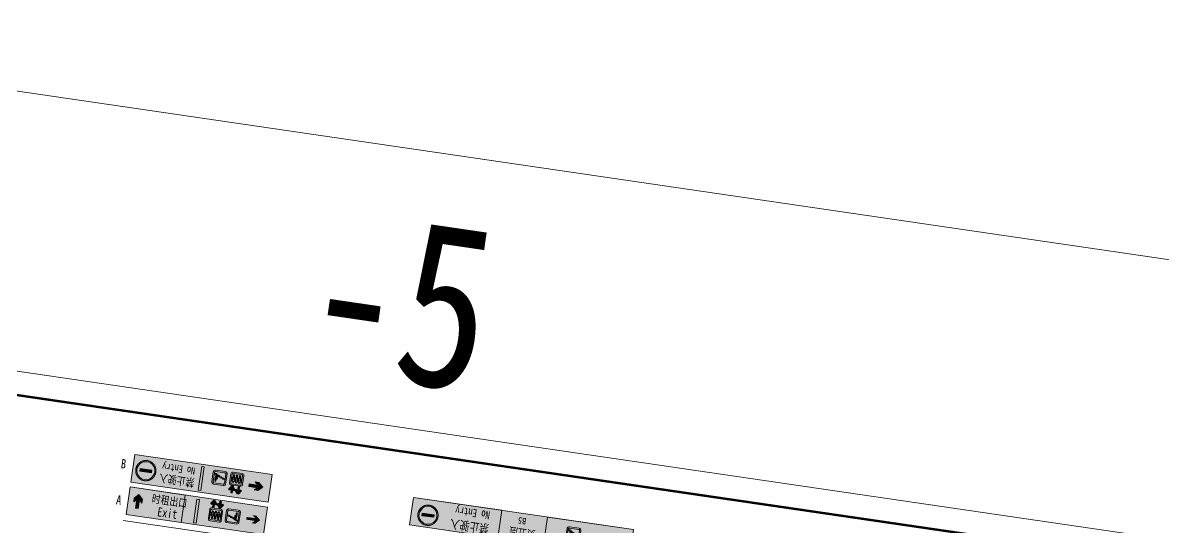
# Model space of a CAD drawing. Header units: inches. Extents: x -414268 to 632271, y -366004 to 318730.
# Drawn here: x -299767 to -154095, y 254343 to 318730 of the extents above; entities that cross this region are included whole.
import ezdxf

# ---------------------------------------------------------------- set-up
doc = ezdxf.new("R2010")
doc.units = ezdxf.units.IN
doc.header["$LTSCALE"] = 1200
doc.header["$MEASUREMENT"] = 0
doc.linetypes.add('DASHED', pattern=[19.05, 12.7, -6.35])
doc.layers.get('0').update_dxf_attribs({"linetype": 'CONTINUOUS', "lineweight": 0})
for name, color, linetype, lineweight in [('0--PAI--', 7, 'CONTINUOUS', 0), ('0--PAI--RED', 1, 'CONTINUOUS', 0), ('0--灯箱字(黄底黑字)', 7, 'CONTINUOUS', 0), ('0--灯箱底色(黑色)', 7, 'CONTINUOUS', 0), ('0-增加车位', 6, 'CONTINUOUS', 0), ('PUB_TEXT', 7, 'CONTINUOUS', 0), ('PUB_TITLE', 7, 'CONTINUOUS', 0)]:
    doc.layers.add(name, color=color, linetype=linetype, lineweight=lineweight)
doc.layers.add('0--灯箱--字', color=7, linetype='CONTINUOUS', lineweight=0, true_color=0xf7f7f7)
doc.layers.add('0-栋牌字体', color=7, linetype='CONTINUOUS', lineweight=0, true_color=0xf7f7f7)
doc.styles.add('-宋体', font='', dxfattribs={"width": 0.8})
doc.styles.add('-黑体', font='simhei.ttf', dxfattribs={"width": 0.8})
doc.styles.get('-宋体').set_extended_font_data('SimSun')

# ---------------------------------------------------------------- blocks, each defined once
blk = doc.blocks.new('A$C27BC456A')
blk.add_hatch(color=250).paths.add_polyline_path([(14885, 112856), (14885, 114956), (8330, 114956), (8330, 112856)])
at = {"color": 250}
blk.add_lwpolyline([(8330, 114956), (14885, 114956), (14885, 112856), (8330, 112856), (8330, 114956)], dxfattribs=at)
blk = doc.blocks.new('A$C36DA1677')
at = {"layer": '0--PAI--RED'}
h = blk.add_hatch(color=256, dxfattribs=at)
edge = h.paths.add_edge_path()
edge.add_arc((120, 120), 120, 0, 360)
h.paths.add_polyline_path([(200, 103), (200, 137), (40, 137), (40, 103)], flags=16)
at = {"layer": '0--PAI--'}
blk.add_lwpolyline([(200, 103), (200, 137), (40, 137), (40, 103)], close=True, dxfattribs=at)
blk.add_circle((120, 120), 120, dxfattribs=at)
blk = doc.blocks.new('A$C443C2777')
at = {"layer": '0--PAI--', "xscale": 9, "yscale": 9, "zscale": 9}
blk.add_blockref('A$C36DA1677', (0, 0), dxfattribs=at)
blk = doc.blocks.new('A$C01A83D55')
at = {"linetype": 'DASHED', "lineweight": 15, "ltscale": 20, "true_color": 0xeff0f0}
h = blk.add_hatch(color=7, dxfattribs=at)
h.paths.add_polyline_path([(0, 1675, 1), (3350, 1675, 1)])
h.paths.add_polyline_path([(3168, 1685, -1), (182, 1685, -1)], flags=16)
h.paths.add_polyline_path([(2671, 1896), (2671, 1473), (680, 1473), (680, 1896)], flags=0)
at = {"true_color": 0xeff0f0}
blk.add_hatch(color=7, dxfattribs=at).paths.add_polyline_path([(2671, 1473), (2671, 1896), (680, 1896), (680, 1473)])
at = {"linetype": 'DASHED', "lineweight": 15, "ltscale": 20}
blk.add_circle((1675, 1675), 1675, dxfattribs=at)
at = {"xscale": 1.382400000002235, "yscale": 1.382400000002235, "zscale": 1.382400000002235}
blk.add_blockref('A$C443C2777', (182, 192), dxfattribs=at)
blk = doc.blocks.new('A$C66A46151')
at = {"true_color": 0xf7f7f7}
blk.add_hatch(color=7, dxfattribs=at).paths.add_polyline_path([(-3035, 63710), (-3035, 65529), (-3235, 65529), (-3235, 63710)])
at = {"color": 7, "true_color": 0xf7f7f7}
blk.add_lwpolyline([(-3235, 65529), (-3035, 65529), (-3035, 63710), (-3235, 63710)], close=True, dxfattribs=at)
blk = doc.blocks.new('A$C744A17C1')
at = {"true_color": 0xf7f7f7}
h = blk.add_hatch(color=7, dxfattribs=at)
edge = h.paths.add_edge_path()
edge.add_line((-3036, 95701), (-4283, 95701))
edge.add_arc((-4283, 95427), 273, 90, 180)
edge.add_line((-4556, 95427), (-4556, 94185))
edge.add_arc((-4283, 94185), 273, 180, 270)
edge.add_line((-4283, 93912), (-3036, 93912))
edge.add_arc((-3036, 94185), 273, 270, 360)
edge.add_line((-2763, 94185), (-2763, 95427))
edge.add_arc((-3036, 95427), 273, 0, 90)
edge = h.paths.add_edge_path(flags=16)
edge.add_line((-3061, 95535), (-4258, 95535))
edge.add_arc((-4258, 95403), 132, 90, 180)
edge.add_line((-4390, 95403), (-4390, 94210))
edge.add_arc((-4258, 94210), 132, 180, 270)
edge.add_line((-4258, 94078), (-3061, 94078))
edge.add_arc((-3061, 94210), 132, 270, 360)
edge.add_line((-2928, 94210), (-2928, 95403))
edge.add_arc((-3061, 95403), 132, 0, 90)
blk.add_hatch(color=7, dxfattribs=at).paths.add_polyline_path([(-2973, 94899), (-3229, 94898), (-3229, 94814), (-3456, 94813), (-3456, 94729), (-3683, 94728), (-3683, 94643), (-3849, 94643), (-3848, 94559), (-4016, 94558), (-4016, 94474), (-4177, 94473), (-4177, 94389), (-4338, 94388), (-4337, 94303), (-4113, 94304), (-4113, 94389), (-3952, 94389), (-3952, 94474), (-3789, 94474), (-3789, 94559), (-3621, 94559), (-3621, 94636), (-3621, 94644), (-3394, 94644), (-3395, 94729), (-3167, 94729), (-3168, 94814), (-2973, 94814)])
for points in [[(-4150, 94529), (-4150, 94521), (-4147, 94514), (-4143, 94507), (-4138, 94502), (-4126, 94495), (-4111, 94492), (-4097, 94495), (-4091, 94497), (-4085, 94502), (-4080, 94507), (-4076, 94514), (-4074, 94521), (-4073, 94530), (-4073, 94786), (-3976, 94739), (-3975, 94643), (-3974, 94633), (-3972, 94625), (-3968, 94617), (-3963, 94612), (-3957, 94607), (-3951, 94604), (-3936, 94601), (-3922, 94603), (-3916, 94606), (-3910, 94611), (-3905, 94616), (-3901, 94623), (-3898, 94631), (-3898, 94641), (-3898, 94756), (-3900, 94770), (-3905, 94780), (-3913, 94789), (-3922, 94795), (-3922, 94795), (-4039, 94850), (-4039, 94962), (-3945, 94916), (-3932, 94912), (-3920, 94914), (-3911, 94919), (-3905, 94927), (-3902, 94936), (-3904, 94946), (-3910, 94955), (-3915, 94960), (-3922, 94963), (-4039, 95021), (-4039, 95091), (-4041, 95107), (-4046, 95120), (-4053, 95132), (-4063, 95141), (-4074, 95148), (-4086, 95154), (-4100, 95156), (-4114, 95158), (-4128, 95157), (-4142, 95154), (-4155, 95148), (-4166, 95141), (-4175, 95132), (-4183, 95121), (-4188, 95108), (-4190, 95093), (-4190, 94884), (-4189, 94874), (-4186, 94864), (-4177, 94847), (-4164, 94833), (-4150, 94822), (-4150, 94794)], [(-4106, 95186), (-4093, 95189), (-4081, 95195), (-4071, 95203), (-4063, 95213), (-4056, 95224), (-4052, 95236), (-4051, 95250), (-4052, 95263), (-4056, 95275), (-4063, 95286), (-4071, 95296), (-4081, 95304), (-4093, 95310), (-4106, 95314), (-4119, 95315), (-4134, 95314), (-4146, 95310), (-4158, 95304), (-4168, 95296), (-4176, 95286), (-4182, 95275), (-4187, 95263), (-4188, 95250), (-4187, 95236), (-4182, 95224), (-4176, 95213), (-4168, 95203), (-4158, 95195), (-4146, 95189), (-4133, 95186), (-4119, 95184)]]:
    blk.add_hatch(color=256).paths.add_polyline_path(points)
at = {"color": 7, "lineweight": 0, "ltscale": 5, "true_color": 0xf7f7f7}
for points in [[(-3036, 95701), (-4283, 95701, 0.4142136), (-4556, 95427), (-4556, 94185, 0.4142136), (-4283, 93912), (-3036, 93912, 0.4142136), (-2763, 94185), (-2763, 95427, 0.4142136)], [(-3061, 95535), (-4258, 95535, 0.4142136), (-4390, 95403), (-4390, 94210, 0.4142136), (-4258, 94078), (-3061, 94078, 0.4142136), (-2928, 94210), (-2928, 95403, 0.4142136)]]:
    blk.add_lwpolyline(points, format="xyb", close=True, dxfattribs=at)
at = {"color": 7, "true_color": 0xf7f7f7}
blk.add_lwpolyline([(-2972, 94814), (-2973, 94899), (-3229, 94898), (-3229, 94814), (-3456, 94813), (-3456, 94729), (-3683, 94728), (-3683, 94643), (-3849, 94643), (-3848, 94559), (-4016, 94558), (-4016, 94474), (-4177, 94473), (-4177, 94389), (-4338, 94388), (-4337, 94303), (-4113, 94304), (-4113, 94389), (-3952, 94389), (-3952, 94474), (-3789, 94474), (-3789, 94559), (-3621, 94559), (-3621, 94636), (-3621, 94644), (-3394, 94644), (-3395, 94729), (-3167, 94729), (-3168, 94814), (-2973, 94814), (-2973, 94899)], dxfattribs=at)
at = {"layer": '0-栋牌字体', "linetype": 'ByBlock'}
for points in [[(-4150, 94529), (-4150, 94521), (-4147, 94514), (-4143, 94507), (-4138, 94502), (-4126, 94495), (-4111, 94492), (-4097, 94495), (-4091, 94497), (-4085, 94502), (-4080, 94507), (-4076, 94514), (-4074, 94521), (-4073, 94530), (-4073, 94786), (-3976, 94739), (-3975, 94643), (-3974, 94633), (-3972, 94625), (-3968, 94617), (-3963, 94612), (-3957, 94607), (-3951, 94604), (-3936, 94601), (-3922, 94603), (-3916, 94606), (-3910, 94611), (-3905, 94616), (-3901, 94623), (-3898, 94631), (-3898, 94641), (-3898, 94756), (-3900, 94770), (-3905, 94780), (-3913, 94789), (-3922, 94795), (-3922, 94795), (-4039, 94850), (-4039, 94962), (-3945, 94916), (-3932, 94912), (-3920, 94914), (-3911, 94919), (-3905, 94927), (-3902, 94936), (-3904, 94946), (-3910, 94955), (-3915, 94960), (-3922, 94963), (-4039, 95021), (-4039, 95091), (-4041, 95107), (-4046, 95120), (-4053, 95132), (-4063, 95141), (-4074, 95148), (-4086, 95154), (-4100, 95156), (-4114, 95158), (-4128, 95157), (-4142, 95154), (-4155, 95148), (-4166, 95141), (-4175, 95132), (-4183, 95121), (-4188, 95108), (-4190, 95093), (-4190, 94884), (-4189, 94874), (-4186, 94864), (-4177, 94847), (-4164, 94833), (-4150, 94822), (-4150, 94794)], [(-4106, 95186), (-4093, 95189), (-4081, 95195), (-4071, 95203), (-4063, 95213), (-4056, 95224), (-4052, 95236), (-4051, 95250), (-4052, 95263), (-4056, 95275), (-4063, 95286), (-4071, 95296), (-4081, 95304), (-4093, 95310), (-4106, 95314), (-4119, 95315), (-4134, 95314), (-4146, 95310), (-4158, 95304), (-4168, 95296), (-4176, 95286), (-4182, 95275), (-4187, 95263), (-4188, 95250), (-4187, 95236), (-4182, 95224), (-4176, 95213), (-4168, 95203), (-4158, 95195), (-4146, 95189), (-4133, 95186), (-4119, 95184)]]:
    blk.add_lwpolyline(points, close=True, dxfattribs=at)
blk = doc.blocks.new('A$C53BB72EC')
at = {"layer": '0--灯箱--字', "true_color": 0xf7f7f7}
blk.add_hatch(color=7, dxfattribs=at).paths.add_polyline_path([(6264, -28315), (5705, -27793), (5226, -27793), (5600, -28143), (4493, -28143), (4493, -28486), (5600, -28486), (5226, -28836), (5705, -28836)])
at = {"layer": '0--灯箱--字', "color": 7, "true_color": 0xf7f7f7}
blk.add_lwpolyline([(6264, -28315), (5705, -27793), (5226, -27793), (5600, -28143), (4493, -28143), (4493, -28486), (5600, -28486), (5226, -28836), (5705, -28836)], close=True, dxfattribs=at)

msp = doc.modelspace()

# ---------------------------------------------------------------- hatches: boundary and pattern name
for points in [[(-285453.9, 263615.7), (-285967.5, 260104.1), (-268409.2, 257536.2), (-267895.7, 261047.8)], [(-238578.2, 256495.9), (-249857.1, 258145.5), (-250370.7, 254633.9), (-239091.8, 252984.3)]]:
    msp.add_hatch(color=250).paths.add_polyline_path(points)
at = {"lineweight": 0, "ltscale": 5, "true_color": 0xf7f7f7}
h = msp.add_hatch(color=7, dxfattribs=at)
edge = h.paths.add_edge_path(flags=0)
edge.add_arc((-272887.1, 260118.5), 71.2, -188.3206, 171.6794)
edge = h.paths.add_edge_path(flags=0)
edge.add_arc((-272510.5, 260063.5), 71.2, -188.3206, 171.6794)
edge = h.paths.add_edge_path(flags=0)
edge.add_arc((-272130.2, 260007.8), 71.2, -188.3206, 171.6794)
edge = h.paths.add_edge_path()
edge.add_line((-271996.1, 259561.4), (-273141.3, 259728.9))
edge.add_arc((-273104.6, 259980), 253.8, -188.3206, -98.3206, ccw=False)
edge.add_line((-273355.7, 260016.7), (-273188.8, 261158.1))
edge.add_arc((-272937.7, 261121.4), 253.8, -278.3206, -188.3206, ccw=False)
edge.add_line((-272900.9, 261372.4), (-271755.7, 261204.9))
edge.add_arc((-271792.4, 260953.9), 253.8, -8.3206, 81.6794, ccw=False)
edge.add_line((-271541.3, 260917.1), (-271708.3, 259775.8))
edge.add_arc((-271959.3, 259812.5), 253.8, -98.3206, -8.3206, ccw=False)
edge = h.paths.add_edge_path(flags=16)
edge.add_line((-271996.6, 259716.9), (-273096.2, 259877.8))
edge.add_arc((-273078.4, 259999.5), 123, -188.3206, -98.3206, ccw=False)
edge.add_line((-273200.2, 260017.3), (-273039.9, 261113))
edge.add_arc((-272918.2, 261095.2), 123, -278.3206, -188.3206, ccw=False)
edge.add_line((-272900.4, 261216.9), (-271800.8, 261056.1))
edge.add_arc((-271818.6, 260934.4), 123, -8.3206, 81.6794, ccw=False)
edge.add_line((-271696.8, 260916.6), (-271857.1, 259820.9))
edge.add_arc((-271978.8, 259838.7), 123, -98.3206, -8.3206, ccw=False)
edge = h.paths.add_edge_path(flags=0)
edge.add_line((-272936.7, 260362.5), (-272954, 260365))
edge.add_line((-272954, 260365), (-272909.3, 260671.1))
edge.add_arc((-272916.9, 260672.2), 7.69, -8.3206, 81.6794)
edge.add_line((-272915.8, 260679.8), (-272931.8, 260682.2))
edge.add_arc((-272932.9, 260674.6), 7.69, 81.6794, 123.599388)
edge.add_line((-272937.1, 260681), (-272947.5, 260674.1))
edge.add_line((-272947.5, 260674.1), (-272981.3, 260651.6))
edge.add_arc((-272977, 260645.2), 7.69, 123.599389, 171.6794)
edge.add_line((-272984.7, 260646.3), (-273036.3, 260292.9))
edge.add_arc((-272975.5, 260284), 61.5, -188.3206, -98.3206)
edge.add_line((-272984.4, 260223.1), (-272758.1, 260190))
edge.add_arc((-272749.2, 260250.9), 61.5, -98.3206, -8.3206)
edge.add_line((-272688.3, 260242), (-272638.7, 260581.2))
edge.add_line((-272638.7, 260581.2), (-272671.2, 260640.9))
edge.add_arc((-272677.9, 260637.2), 7.69, 28.499705, 81.6794)
edge.add_line((-272676.8, 260644.8), (-272702.7, 260648.6))
edge.add_arc((-272703.9, 260641), 7.69, 81.6794, 171.6794)
edge.add_line((-272711.5, 260642.1), (-272756.3, 260335.7))
edge.add_line((-272756.3, 260335.7), (-272774.7, 260338.4))
edge.add_line((-272774.7, 260338.4), (-272675.9, 261014.1))
edge.add_line((-272675.9, 261014.1), (-272749.8, 261024.9))
edge.add_line((-272749.8, 261024.9), (-272803.1, 260661.1))
edge.add_line((-272803.1, 260661.1), (-272817, 260663.1))
edge.add_line((-272817, 260663.1), (-272763.8, 261027))
edge.add_line((-272763.8, 261027), (-272837.9, 261037.8))
edge.add_line((-272837.9, 261037.8), (-272936.7, 260362.5))
edge = h.paths.add_edge_path(flags=0)
edge.add_line((-272560.1, 260307.4), (-272577.5, 260309.9))
edge.add_line((-272577.5, 260309.9), (-272532.7, 260616))
edge.add_arc((-272540.3, 260617.1), 7.69, -8.3206, 81.6794)
edge.add_line((-272539.2, 260624.8), (-272555.2, 260627.1))
edge.add_arc((-272556.3, 260619.5), 7.69, 81.6794, 123.599388)
edge.add_line((-272560.6, 260625.9), (-272571, 260619))
edge.add_line((-272571, 260619), (-272604.8, 260596.5))
edge.add_arc((-272600.5, 260590.1), 7.69, 123.599389, 171.6794)
edge.add_line((-272608.1, 260591.3), (-272659.8, 260237.8))
edge.add_arc((-272598.9, 260228.9), 61.5, -188.3206, -98.3206)
edge.add_line((-272607.8, 260168.1), (-272381.6, 260135))
edge.add_arc((-272372.7, 260195.8), 61.5, -98.3206, -8.3206)
edge.add_line((-272311.8, 260186.9), (-272262.2, 260526.1))
edge.add_line((-272262.2, 260526.1), (-272294.6, 260585.8))
edge.add_arc((-272301.4, 260582.1), 7.69, 28.499705, 81.6794)
edge.add_line((-272300.2, 260589.7), (-272326.2, 260593.5))
edge.add_arc((-272327.3, 260585.9), 7.69, 81.6794, 171.6794)
edge.add_line((-272334.9, 260587), (-272379.7, 260280.6))
edge.add_line((-272379.7, 260280.6), (-272398.2, 260283.3))
edge.add_line((-272398.2, 260283.3), (-272299.4, 260959.1))
edge.add_line((-272299.4, 260959.1), (-272373.3, 260969.9))
edge.add_line((-272373.3, 260969.9), (-272426.5, 260606))
edge.add_line((-272426.5, 260606), (-272440.5, 260608.1))
edge.add_line((-272440.5, 260608.1), (-272387.3, 260971.9))
edge.add_line((-272387.3, 260971.9), (-272461.4, 260982.7))
edge.add_line((-272461.4, 260982.7), (-272560.1, 260307.4))
edge = h.paths.add_edge_path(flags=0)
edge.add_line((-272180.2, 260251.8), (-272197.5, 260254.3))
edge.add_line((-272197.5, 260254.3), (-272152.7, 260560.5))
edge.add_arc((-272160.3, 260561.6), 7.69, -8.3206, 81.6794)
edge.add_line((-272159.2, 260569.2), (-272175.2, 260571.5))
edge.add_arc((-272176.3, 260563.9), 7.69, 81.6794, 123.599388)
edge.add_line((-272180.6, 260570.3), (-272191, 260563.4))
edge.add_line((-272191, 260563.4), (-272224.8, 260541))
edge.add_arc((-272220.5, 260534.6), 7.69, 123.599389, 171.6794)
edge.add_line((-272228.1, 260535.7), (-272279.8, 260182.3))
edge.add_arc((-272219, 260173.4), 61.5, -188.3206, -98.3206)
edge.add_line((-272227.9, 260112.5), (-272001.6, 260079.4))
edge.add_arc((-271992.7, 260140.3), 61.5, -98.3206, -8.3206)
edge.add_line((-271931.8, 260131.4), (-271882.2, 260470.5))
edge.add_line((-271882.2, 260470.5), (-271914.6, 260530.2))
edge.add_arc((-271921.4, 260526.6), 7.69, 28.499705, 81.6794)
edge.add_line((-271920.3, 260534.2), (-271946.2, 260538))
edge.add_arc((-271947.3, 260530.3), 7.69, 81.6794, 171.6794)
edge.add_line((-271954.9, 260531.5), (-271999.8, 260225))
edge.add_line((-271999.8, 260225), (-272018.2, 260227.7))
edge.add_line((-272018.2, 260227.7), (-271919.4, 260903.5))
edge.add_line((-271919.4, 260903.5), (-271993.3, 260914.3))
edge.add_line((-271993.3, 260914.3), (-272046.5, 260550.5))
edge.add_line((-272046.5, 260550.5), (-272060.5, 260552.5))
edge.add_line((-272060.5, 260552.5), (-272007.3, 260916.3))
edge.add_line((-272007.3, 260916.3), (-272081.4, 260927.2))
edge.add_line((-272081.4, 260927.2), (-272180.2, 260251.8))
for points in [[(-273432.9, 259255.8, 0.90428479), (-273299.5, 259117.1), (-273121.8, 259308.4), (-273207.4, 258723.5, 0.71041572), (-273019, 258696), (-272937, 259256.7), (-272824.5, 259043.4, 0.87691345), (-272673.3, 259125.9), (-272904.2, 259579.9, 0.66247511), (-273070.9, 259604.3)], [(-272392.3, 258592.8, 0.66247511), (-272225.7, 258568.4), (-271874.5, 258937.3, 0.87691345), (-271995.7, 259059.6), (-272164.5, 258887.5), (-272082.5, 259448.2, 0.71041572), (-272270.9, 259475.7), (-272356.4, 258890.9), (-272471.9, 259125, 0.90428479), (-272639.5, 259030.3)], [(-275210.8, 257767.2, 0.66247511), (-275377.4, 257791.6), (-275728.7, 257422.7, 0.87691345), (-275607.4, 257300.4), (-275438.6, 257472.6), (-275520.6, 256911.8, 0.71041572), (-275332.2, 256884.3), (-275246.7, 257469.1), (-275131.3, 257235, 0.90428479), (-274963.7, 257329.7)], [(-274170.2, 257104.2, 0.90428479), (-274303.7, 257242.9), (-274481.3, 257051.6), (-274395.8, 257636.5, 0.71041572), (-274584.1, 257664), (-274666.1, 257103.3), (-274778.6, 257316.6, 0.87691345), (-274929.8, 257234.1), (-274698.9, 256780.1, 0.66247511), (-274532.3, 256755.8)]]:
    msp.add_hatch(color=7, dxfattribs=at).paths.add_polyline_path(points)
h = msp.add_hatch(color=7, dxfattribs=at)
edge = h.paths.add_edge_path(flags=0)
edge.add_arc((-274716.1, 256241.5), 71.2, -8.3206, 351.6794)
edge = h.paths.add_edge_path(flags=0)
edge.add_arc((-275092.6, 256296.6), 71.2, -8.3206, 351.6794)
edge = h.paths.add_edge_path(flags=0)
edge.add_arc((-275473, 256352.2), 71.2, -8.3206, 351.6794)
edge = h.paths.add_edge_path()
edge.add_line((-275607.1, 256798.6), (-274461.8, 256631.1))
edge.add_arc((-274498.5, 256380), 253.8, -8.3206, 81.6794, ccw=False)
edge.add_line((-274247.5, 256343.3), (-274414.4, 255202))
edge.add_arc((-274665.5, 255238.7), 253.8, -98.3206, -8.3206, ccw=False)
edge.add_line((-274702.2, 254987.6), (-275847.4, 255155.1))
edge.add_arc((-275810.7, 255406.2), 253.8, 171.6794, 261.6794, ccw=False)
edge.add_line((-276061.8, 255442.9), (-275894.9, 256584.2))
edge.add_arc((-275643.8, 256547.5), 253.8, 81.6794, 171.6794, ccw=False)
edge = h.paths.add_edge_path(flags=16)
edge.add_line((-275606.5, 256643.1), (-274506.9, 256482.3))
edge.add_arc((-274524.7, 256360.5), 123, -8.3206, 81.6794, ccw=False)
edge.add_line((-274403, 256342.7), (-274563.2, 255247))
edge.add_arc((-274685, 255264.8), 123, -98.3206, -8.3206, ccw=False)
edge.add_line((-274702.8, 255143.1), (-275802.4, 255303.9))
edge.add_arc((-275784.6, 255425.7), 123, 171.6794, 261.6794, ccw=False)
edge.add_line((-275906.3, 255443.5), (-275746.1, 256539.2))
edge.add_arc((-275624.3, 256521.4), 123, 81.6794, 171.6794, ccw=False)
edge = h.paths.add_edge_path(flags=0)
edge.add_line((-274666.5, 255997.6), (-274649.1, 255995))
edge.add_line((-274649.1, 255995), (-274693.9, 255688.9))
edge.add_arc((-274686.3, 255687.8), 7.69, 171.6794, 261.6794)
edge.add_line((-274687.4, 255680.2), (-274671.4, 255677.9))
edge.add_arc((-274670.3, 255685.5), 7.69, 261.6794, 303.599388)
edge.add_line((-274666, 255679.1), (-274655.6, 255686))
edge.add_line((-274655.6, 255686), (-274621.8, 255708.4))
edge.add_arc((-274626.1, 255714.8), 7.69, 303.599389, 351.6794)
edge.add_line((-274618.5, 255713.7), (-274566.8, 256067.1))
edge.add_arc((-274627.7, 256076), 61.5, -8.3206, 81.6794)
edge.add_line((-274618.8, 256136.9), (-274845, 256170))
edge.add_arc((-274853.9, 256109.1), 61.5, 81.6794, 171.6794)
edge.add_line((-274914.8, 256118), (-274964.4, 255778.9))
edge.add_line((-274964.4, 255778.9), (-274932, 255719.2))
edge.add_arc((-274925.2, 255722.8), 7.69, 208.499705, 261.6794)
edge.add_line((-274926.3, 255715.2), (-274900.4, 255711.4))
edge.add_arc((-274899.3, 255719), 7.69, 261.6794, 351.6794)
edge.add_line((-274891.7, 255717.9), (-274846.9, 256024.3))
edge.add_line((-274846.9, 256024.3), (-274828.4, 256021.6))
edge.add_line((-274828.4, 256021.6), (-274927.2, 255345.9))
edge.add_line((-274927.2, 255345.9), (-274853.3, 255335.1))
edge.add_line((-274853.3, 255335.1), (-274800.1, 255698.9))
edge.add_line((-274800.1, 255698.9), (-274786.1, 255696.9))
edge.add_line((-274786.1, 255696.9), (-274839.3, 255333))
edge.add_line((-274839.3, 255333), (-274765.2, 255322.2))
edge.add_line((-274765.2, 255322.2), (-274666.5, 255997.6))
edge = h.paths.add_edge_path(flags=0)
edge.add_line((-275043, 256052.6), (-275025.7, 256050.1))
edge.add_line((-275025.7, 256050.1), (-275070.4, 255744))
edge.add_arc((-275062.8, 255742.9), 7.69, 171.6794, 261.6794)
edge.add_line((-275063.9, 255735.3), (-275047.9, 255732.9))
edge.add_arc((-275046.8, 255740.5), 7.69, 261.6794, 303.599388)
edge.add_line((-275042.6, 255734.1), (-275032.2, 255741))
edge.add_line((-275032.2, 255741), (-274998.4, 255763.5))
edge.add_arc((-275002.6, 255769.9), 7.69, 303.599389, 351.6794)
edge.add_line((-274995, 255768.8), (-274943.3, 256122.2))
edge.add_arc((-275004.2, 256131.1), 61.5, -8.3206, 81.6794)
edge.add_line((-274995.3, 256192), (-275221.6, 256225.1))
edge.add_arc((-275230.5, 256164.2), 61.5, 81.6794, 171.6794)
edge.add_line((-275291.4, 256173.1), (-275341, 255833.9))
edge.add_line((-275341, 255833.9), (-275308.5, 255774.2))
edge.add_arc((-275301.8, 255777.9), 7.69, 208.499705, 261.6794)
edge.add_line((-275302.9, 255770.3), (-275276.9, 255766.5))
edge.add_arc((-275275.8, 255774.1), 7.69, 261.6794, 351.6794)
edge.add_line((-275268.2, 255773), (-275223.4, 256079.4))
edge.add_line((-275223.4, 256079.4), (-275205, 256076.7))
edge.add_line((-275205, 256076.7), (-275303.8, 255401))
edge.add_line((-275303.8, 255401), (-275229.8, 255390.2))
edge.add_line((-275229.8, 255390.2), (-275176.6, 255754))
edge.add_line((-275176.6, 255754), (-275162.6, 255752))
edge.add_line((-275162.6, 255752), (-275215.9, 255388.1))
edge.add_line((-275215.9, 255388.1), (-275141.8, 255377.3))
edge.add_line((-275141.8, 255377.3), (-275043, 256052.6))
edge = h.paths.add_edge_path(flags=0)
edge.add_line((-275423, 256108.2), (-275405.6, 256105.7))
edge.add_line((-275405.6, 256105.7), (-275450.4, 255799.6))
edge.add_arc((-275442.8, 255798.5), 7.69, 171.6794, 261.6794)
edge.add_line((-275443.9, 255790.8), (-275427.9, 255788.5))
edge.add_arc((-275426.8, 255796.1), 7.69, 261.6794, 303.599388)
edge.add_line((-275422.5, 255789.7), (-275412.2, 255796.6))
edge.add_line((-275412.2, 255796.6), (-275378.4, 255819.1))
edge.add_arc((-275382.6, 255825.5), 7.69, 303.599389, 351.6794)
edge.add_line((-275375, 255824.3), (-275323.3, 256177.8))
edge.add_arc((-275384.2, 256186.7), 61.5, -8.3206, 81.6794)
edge.add_line((-275375.3, 256247.5), (-275601.6, 256280.6))
edge.add_arc((-275610.5, 256219.8), 61.5, 81.6794, 171.6794)
edge.add_line((-275671.3, 256228.7), (-275720.9, 255889.5))
edge.add_line((-275720.9, 255889.5), (-275688.5, 255829.8))
edge.add_arc((-275681.7, 255833.5), 7.69, 208.499705, 261.6794)
edge.add_line((-275682.9, 255825.9), (-275656.9, 255822.1))
edge.add_arc((-275655.8, 255829.7), 7.69, 261.6794, 351.6794)
edge.add_line((-275648.2, 255828.6), (-275603.4, 256135))
edge.add_line((-275603.4, 256135), (-275584.9, 256132.3))
edge.add_line((-275584.9, 256132.3), (-275683.8, 255456.5))
edge.add_line((-275683.8, 255456.5), (-275609.8, 255445.7))
edge.add_line((-275609.8, 255445.7), (-275556.6, 255809.6))
edge.add_line((-275556.6, 255809.6), (-275542.6, 255807.5))
edge.add_line((-275542.6, 255807.5), (-275595.8, 255443.7))
edge.add_line((-275595.8, 255443.7), (-275521.8, 255432.9))
edge.add_line((-275521.8, 255432.9), (-275423, 256108.2))
at = {"lineweight": 0, "ltscale": 5}
msp.add_hatch(color=152, dxfattribs=at).paths.add_polyline_path([(-233239, 252128.3), (-239091.8, 252984.3), (-238578.2, 256495.9), (-232725.5, 255640)])
at = {"layer": '0--灯箱--字'}
for points in [[(-269126.9, 259456.8), (-269604.4, 260053.3), (-270078.8, 260122.7), (-269758.9, 259723.1), (-270854.6, 259883.3), (-270904.3, 259543), (-269808.6, 259382.7), (-270229.6, 259091.5), (-269755.3, 259022.1)], [(-269449.4, 255220), (-269926.9, 255816.5), (-270401.3, 255885.9), (-270081.3, 255486.3), (-271177, 255646.5), (-271226.8, 255306.2), (-270131.1, 255145.9), (-270552.1, 254854.7), (-270077.7, 254785.3)]]:
    msp.add_hatch(color=256, dxfattribs=at).paths.add_polyline_path(points)
at = {"layer": '0--灯箱底色(黑色)'}
for points in [[(-286573.2, 255962.5), (-279549.9, 254935.4), (-279036.3, 258447), (-286059.6, 259474.2)], [(-268501.4, 256906.3), (-279036.3, 258447), (-279549.9, 254935.4), (-269015, 253394.6)]]:
    msp.add_hatch(color=250, dxfattribs=at).paths.add_polyline_path(points)

# ---------------------------------------------------------------- linework, layer by layer
at = {"color": 7, "lineweight": 0, "ltscale": 5, "true_color": 0xf7f7f7}
for p, q in [((-272936.7, 260362.5), (-272837.9, 261037.8)), ((-272837.9, 261037.8), (-272763.8, 261027)), ((-272763.8, 261027), (-272817, 260663.1)), ((-272803.1, 260661.1), (-272749.8, 261024.9)), ((-272675.9, 261014.1), (-272774.7, 260338.4)), ((-272749.8, 261024.9), (-272675.9, 261014.1)), ((-272560.1, 260307.4), (-272461.4, 260982.7)), ((-272461.4, 260982.7), (-272387.3, 260971.9)), ((-272387.3, 260971.9), (-272440.5, 260608.1)), ((-272426.5, 260606), (-272373.3, 260969.9)), ((-272299.4, 260959.1), (-272398.2, 260283.3)), ((-272373.3, 260969.9), (-272299.4, 260959.1)), ((-272180.2, 260251.8), (-272081.4, 260927.2)), ((-272081.4, 260927.2), (-272007.3, 260916.3)), ((-272007.3, 260916.3), (-272060.5, 260552.5)), ((-272046.5, 260550.5), (-271993.3, 260914.3)), ((-271919.4, 260903.5), (-272018.2, 260227.7)), ((-271993.3, 260914.3), (-271919.4, 260903.5)), ((-273036.3, 260292.9), (-272984.7, 260646.3)), ((-272758.1, 260190), (-272984.4, 260223.1)), ((-272981.3, 260651.6), (-272947.5, 260674.1)), ((-272909.3, 260671.1), (-272954, 260365)), ((-272936.7, 260362.5), (-272954, 260365)), ((-272947.5, 260674.1), (-272937.1, 260681)), ((-272931.8, 260682.2), (-272915.8, 260679.8)), ((-272817, 260663.1), (-272803.1, 260661.1)), ((-272756.3, 260335.7), (-272774.7, 260338.4)), ((-272756.3, 260335.7), (-272711.5, 260642.1)), ((-272702.7, 260648.6), (-272676.8, 260644.8)), ((-272638.7, 260581.2), (-272688.3, 260242)), ((-272671.2, 260640.9), (-272638.7, 260581.2)), ((-272659.8, 260237.8), (-272608.1, 260591.3)), ((-272381.6, 260135), (-272607.8, 260168.1)), ((-272604.8, 260596.5), (-272571, 260619)), ((-272532.7, 260616), (-272577.5, 260309.9)), ((-272560.1, 260307.4), (-272577.5, 260309.9)), ((-272571, 260619), (-272560.6, 260625.9)), ((-272555.2, 260627.1), (-272539.2, 260624.8)), ((-272440.5, 260608.1), (-272426.5, 260606)), ((-272379.7, 260280.6), (-272398.2, 260283.3)), ((-272379.7, 260280.6), (-272334.9, 260587)), ((-272326.2, 260593.5), (-272300.2, 260589.7)), ((-272262.2, 260526.1), (-272311.8, 260186.9)), ((-272294.6, 260585.8), (-272262.2, 260526.1)), ((-272279.8, 260182.3), (-272228.1, 260535.7)), ((-272001.6, 260079.4), (-272227.9, 260112.5)), ((-272224.8, 260541), (-272191, 260563.4)), ((-272152.7, 260560.5), (-272197.5, 260254.3)), ((-272180.2, 260251.8), (-272197.5, 260254.3)), ((-272191, 260563.4), (-272180.6, 260570.3)), ((-272175.2, 260571.5), (-272159.2, 260569.2)), ((-272060.5, 260552.5), (-272046.5, 260550.5)), ((-271999.8, 260225), (-272018.2, 260227.7)), ((-271999.8, 260225), (-271954.9, 260531.5)), ((-271946.2, 260538), (-271920.3, 260534.2)), ((-271882.2, 260470.5), (-271931.8, 260131.4)), ((-271914.6, 260530.2), (-271882.2, 260470.5)), ((-275720.9, 255889.5), (-275671.3, 256228.7)), ((-275688.5, 255829.8), (-275720.9, 255889.5)), ((-275683.8, 255456.5), (-275584.9, 256132.3)), ((-275609.8, 255445.7), (-275683.8, 255456.5)), ((-275656.9, 255822.1), (-275682.9, 255825.9)), ((-275603.4, 256135), (-275648.2, 255828.6)), ((-275556.6, 255809.6), (-275609.8, 255445.7)), ((-275603.4, 256135), (-275584.9, 256132.3)), ((-275601.6, 256280.6), (-275375.3, 256247.5)), ((-275595.8, 255443.7), (-275542.6, 255807.5)), ((-275521.8, 255432.9), (-275595.8, 255443.7)), ((-275542.6, 255807.5), (-275556.6, 255809.6)), ((-275423, 256108.2), (-275521.8, 255432.9)), ((-275450.4, 255799.6), (-275405.6, 256105.7)), ((-275427.9, 255788.5), (-275443.9, 255790.8)), ((-275423, 256108.2), (-275405.6, 256105.7)), ((-275412.2, 255796.6), (-275422.5, 255789.7)), ((-275378.4, 255819.1), (-275412.2, 255796.6)), ((-275323.3, 256177.8), (-275375, 255824.3)), ((-275341, 255833.9), (-275291.4, 256173.1)), ((-275308.5, 255774.2), (-275341, 255833.9)), ((-275303.8, 255401), (-275205, 256076.7)), ((-275229.8, 255390.2), (-275303.8, 255401)), ((-275276.9, 255766.5), (-275302.9, 255770.3)), ((-275223.4, 256079.4), (-275268.2, 255773)), ((-275176.6, 255754), (-275229.8, 255390.2)), ((-275223.4, 256079.4), (-275205, 256076.7)), ((-275221.6, 256225.1), (-274995.3, 256192)), ((-275215.9, 255388.1), (-275162.6, 255752)), ((-275141.8, 255377.3), (-275215.9, 255388.1)), ((-275162.6, 255752), (-275176.6, 255754)), ((-275043, 256052.6), (-275141.8, 255377.3)), ((-275070.4, 255744), (-275025.7, 256050.1)), ((-275047.9, 255732.9), (-275063.9, 255735.3)), ((-275043, 256052.6), (-275025.7, 256050.1)), ((-275032.2, 255741), (-275042.6, 255734.1)), ((-274998.4, 255763.5), (-275032.2, 255741)), ((-274943.3, 256122.2), (-274995, 255768.8)), ((-274964.4, 255778.9), (-274914.8, 256118)), ((-274932, 255719.2), (-274964.4, 255778.9)), ((-274927.2, 255345.9), (-274828.4, 256021.6)), ((-274853.3, 255335.1), (-274927.2, 255345.9)), ((-274900.4, 255711.4), (-274926.3, 255715.2)), ((-274846.9, 256024.3), (-274891.7, 255717.9)), ((-274800.1, 255698.9), (-274853.3, 255335.1)), ((-274846.9, 256024.3), (-274828.4, 256021.6)), ((-274845, 256170), (-274618.8, 256136.9)), ((-274839.3, 255333), (-274786.1, 255696.9)), ((-274765.2, 255322.2), (-274839.3, 255333)), ((-274786.1, 255696.9), (-274800.1, 255698.9)), ((-274666.5, 255997.6), (-274765.2, 255322.2)), ((-274693.9, 255688.9), (-274649.1, 255995)), ((-274671.4, 255677.9), (-274687.4, 255680.2)), ((-274666.5, 255997.6), (-274649.1, 255995)), ((-274655.6, 255686), (-274666, 255679.1)), ((-274621.8, 255708.4), (-274655.6, 255686)), ((-274566.8, 256067.1), (-274618.5, 255713.7))]:
    msp.add_line(p, q, dxfattribs=at)
at = {"color": 5}
msp.add_lwpolyline([(-360113, 318730.5), (632270.7, 173592.9), (607641.9, 5192.1), (-384741.9, 150329.7)], close=True, dxfattribs=at)
at = {"color": 250, "lineweight": 0, "ltscale": 5}
for points in [[(-285453.9, 263615.7), (-267895.7, 261047.8), (-268409.2, 257536.2), (-285967.5, 260104.1)], [(-286573.2, 255962.5), (-269015, 253394.6), (-268501.4, 256906.3), (-286059.6, 259474.2)], [(-286059.6, 259474.2), (-279036.3, 258447), (-279549.9, 254935.4), (-286573.2, 255962.5)]]:
    msp.add_lwpolyline(points, close=True, dxfattribs=at)
at = {"color": 7, "lineweight": 0, "ltscale": 5, "true_color": 0xf7f7f7}
for points in [[(-271996.1, 259561.4), (-273141.3, 259728.9, -0.41421356), (-273355.7, 260016.7), (-273188.8, 261158.1, -0.41421356), (-272900.9, 261372.4), (-271755.7, 261204.9, -0.41421356), (-271541.3, 260917.1), (-271708.3, 259775.8, -0.41421356)], [(-271996.6, 259716.9), (-273096.2, 259877.8, -0.41421356), (-273200.2, 260017.3), (-273039.9, 261113, -0.41421356), (-272900.4, 261216.9), (-271800.8, 261056.1, -0.41421356), (-271696.8, 260916.6), (-271857.1, 259820.9, -0.41421356)], [(-275607.1, 256798.6), (-274461.8, 256631.1, -0.41421356), (-274247.5, 256343.3), (-274414.4, 255202, -0.41421356), (-274702.2, 254987.6), (-275847.4, 255155.1, -0.41421356), (-276061.8, 255442.9), (-275894.9, 256584.2, -0.41421356)], [(-275606.5, 256643.1), (-274506.9, 256482.3, -0.41421356), (-274403, 256342.7), (-274563.2, 255247, -0.41421356), (-274702.8, 255143.1), (-275802.4, 255303.9, -0.41421356), (-275906.3, 255443.5), (-275746.1, 256539.2, -0.41421356)]]:
    msp.add_lwpolyline(points, format="xyb", close=True, dxfattribs=at)
at = {"color": 250}
for points in [[(-222277.6, 250525.2), (-250370.7, 254633.9), (-249857.1, 258145.5), (-221764, 254036.8), (-222277.6, 250525.2)], [(-239091.8, 252984.3), (-250370.7, 254633.9), (-249857.1, 258145.5), (-238578.2, 256495.9), (-239091.8, 252984.3)], [(-239091.8, 252984.3), (-250370.7, 254633.9), (-249857.1, 258145.5), (-238578.2, 256495.9), (-239091.8, 252984.3)]]:
    msp.add_lwpolyline(points, dxfattribs=at)
at = {"color": 7, "true_color": 0xf7f7f7, "const_width": 80}
msp.add_lwpolyline([(-249078.9, 256214.7), (-248440.2, 257070.3)], dxfattribs=at)
at = {"color": 6}
msp.add_lwpolyline([(-271161.3, 244682.9), (-269985.3, 252723.8), (-286946.9, 255204.4)], dxfattribs=at)
at = {"color": 7, "lineweight": 0, "ltscale": 5, "true_color": 0xf7f7f7}
for centre in [(-272887.1, 260118.5), (-272510.5, 260063.5), (-272130.2, 260007.8), (-275473, 256352.2), (-275092.6, 256296.6), (-274716.1, 256241.5)]:
    msp.add_circle(centre, 71.2, dxfattribs=at)
for centre, radius, start, end in [((-272975.5, 260284), 61.5, 171.6794, 261.6794), ((-272977, 260645.2), 7.69, 123.599389, 171.6794), ((-272932.9, 260674.6), 7.69, 81.6794, 123.599389), ((-272916.9, 260672.2), 7.69, 351.6794, 81.6794), ((-272749.2, 260250.9), 61.5, 261.6794, 351.6794), ((-272703.9, 260641), 7.69, 81.6794, 171.6794), ((-272677.9, 260637.2), 7.69, 28.499705, 81.6794), ((-272598.9, 260228.9), 61.5, 171.6794, 261.6794), ((-272600.5, 260590.1), 7.69, 123.599389, 171.6794), ((-272556.3, 260619.5), 7.69, 81.6794, 123.599389), ((-272540.3, 260617.1), 7.69, 351.6794, 81.6794), ((-272372.7, 260195.8), 61.5, 261.6794, 351.6794), ((-272327.3, 260585.9), 7.69, 81.6794, 171.6794), ((-272301.4, 260582.1), 7.69, 28.499705, 81.6794), ((-272219, 260173.4), 61.5, 171.6794, 261.6794), ((-272220.5, 260534.6), 7.69, 123.599389, 171.6794), ((-272176.3, 260563.9), 7.69, 81.6794, 123.599389), ((-272160.3, 260561.6), 7.69, 351.6794, 81.6794), ((-271992.7, 260140.3), 61.5, 261.6794, 351.6794), ((-271947.3, 260530.3), 7.69, 81.6794, 171.6794), ((-271921.4, 260526.6), 7.69, 28.499705, 81.6794), ((-275681.7, 255833.5), 7.69, 208.499705, 261.6794), ((-275610.5, 256219.8), 61.5, 81.6794, 171.6794), ((-275655.8, 255829.7), 7.69, 261.6794, 351.6794), ((-275442.8, 255798.5), 7.69, 171.6794, 261.6794), ((-275426.8, 255796.1), 7.69, 261.6794, 303.599389), ((-275382.6, 255825.5), 7.69, 303.599389, 351.6794), ((-275384.2, 256186.7), 61.5, 351.6794, 81.6794), ((-275301.8, 255777.9), 7.69, 208.499705, 261.6794), ((-275230.5, 256164.2), 61.5, 81.6794, 171.6794), ((-275275.8, 255774.1), 7.69, 261.6794, 351.6794), ((-275062.8, 255742.9), 7.69, 171.6794, 261.6794), ((-275046.8, 255740.5), 7.69, 261.6794, 303.599389), ((-275002.6, 255769.9), 7.69, 303.599389, 351.6794), ((-275004.2, 256131.1), 61.5, 351.6794, 81.6794), ((-274925.2, 255722.8), 7.69, 208.499705, 261.6794), ((-274853.9, 256109.1), 61.5, 81.6794, 171.6794), ((-274899.3, 255719), 7.69, 261.6794, 351.6794), ((-274686.3, 255687.8), 7.69, 171.6794, 261.6794), ((-274670.3, 255685.5), 7.69, 261.6794, 303.599389), ((-274626.1, 255714.8), 7.69, 303.599389, 351.6794), ((-274627.7, 256076), 61.5, 351.6794, 81.6794)]:
    msp.add_arc(centre, radius, start, end, dxfattribs=at)
at = {"layer": '0--灯箱--字'}
msp.add_lwpolyline([(-269126.9, 259456.8), (-269604.4, 260053.3), (-270078.8, 260122.7), (-269758.9, 259723.1), (-270854.6, 259883.3), (-270904.3, 259543), (-269808.6, 259382.7), (-270229.6, 259091.5), (-269755.3, 259022.1)], close=True, dxfattribs=at)
at = {"layer": '0-增加车位', "color": 7, "lineweight": 0, "ltscale": 5, "true_color": 0xf7f7f7}
for points in [[(-273070.9, 259604.3), (-273070.9, 259604.3), (-273433.2, 259255.6), (-273433.1, 259255.6)], [(-273299.5, 259117.1), (-273121.8, 259308.4), (-273207.4, 258723.5)], [(-272673.3, 259125.9), (-272904.2, 259579.9)], [(-272471.9, 259125), (-272356.4, 258890.9), (-272270.9, 259475.7)], [(-272082.5, 259448.2), (-272164.5, 258887.5)], [(-273019, 258696), (-272937, 259256.7)], [(-272937, 259256.7), (-272824.5, 259043.4)], [(-272392.3, 258592.8), (-272392.3, 258592.8), (-272639.6, 259030.6), (-272639.6, 259030.6)], [(-271874.5, 258937.3), (-272225.7, 258568.4)], [(-272164.5, 258887.5), (-271995.7, 259059.6)], [(-275728.7, 257422.7), (-275377.4, 257791.6)], [(-275438.6, 257472.6), (-275607.4, 257300.4)], [(-275520.6, 256911.8), (-275438.6, 257472.6)], [(-275131.3, 257235), (-275246.7, 257469.1), (-275332.2, 256884.3)], [(-275210.8, 257767.2), (-275210.8, 257767.2), (-274963.5, 257329.4), (-274963.5, 257329.4)], [(-274929.8, 257234.1), (-274698.9, 256780.1)], [(-274666.1, 257103.3), (-274778.6, 257316.6)], [(-274584.1, 257664), (-274666.1, 257103.3)], [(-274532.3, 256755.8), (-274532.3, 256755.8), (-274170, 257104.4), (-274170, 257104.4)], [(-274303.7, 257242.9), (-274481.3, 257051.6), (-274395.8, 257636.5)]]:
    msp.add_lwpolyline(points, dxfattribs=at)
for centre, radius, start, end in [((-272992.7, 259556.8), 91.4, 14.632436, 148.726364), ((-272181.5, 259429.1), 100.8, 10.89823, 152.460569), ((-273359.2, 259193.2), 96.7, 139.653249, 308.143488), ((-272754.4, 259094.6), 86.9, 216.112537, 21.104372), ((-272550.9, 259069.2), 96.7, 35.215312, 203.70555), ((-271943.1, 258990.5), 86.9, 322.254427, 127.246263), ((-275660, 257369.5), 86.9, 142.254427, 307.246263), ((-275421.6, 256930.9), 100.8, 190.89823, 332.460569), ((-275052.2, 257290.8), 96.7, 215.215312, 23.70555), ((-274848.8, 257265.4), 86.9, 36.112537, 201.104372), ((-274610.4, 256803.2), 91.4, 194.632436, 328.726364), ((-274243.9, 257166.8), 96.7, 319.653249, 128.143488)]:
    msp.add_arc(centre, radius, start, end, dxfattribs=at)
at = {"layer": 'PUB_TITLE'}
msp.add_lwpolyline([(-352790.2, 154546.5), (-334556.5, 279220.2), (-158232.3, 253432.5), (-176466, 128758.8)], close=True, dxfattribs=at)
at = {"layer": 'PUB_TITLE', "const_width": 300}
msp.add_lwpolyline([(-344935, 156429.5), (-179000.3, 132161.3), (-161634.8, 250898.2), (-327569.6, 275166.4)], close=True, dxfattribs=at)

# ---------------------------------------------------------------- block references
at = {"linetype": 'DASHED', "lineweight": 15, "ltscale": 20}
for p, xscale, yscale, zscale, rotation in [((-285172.1, 263008.4), -0.7722624006963126, 0.7722624001035, 0.7722623999943102, 172.7000547093883), ((-246894.9, 254416.7), -0.7722624006674731, 0.7722624001471557, 0.7722623999929205, 352.7000547105084)]:
    msp.add_blockref('A$C01A83D55', p, dxfattribs=dict(at, xscale=xscale, yscale=yscale, zscale=zscale, rotation=rotation))
at = {"yscale": 1.690000000002328}
for name, p, xscale, zscale, rotation in [('A$C66A46151', (-266410.6, 369375.3), 1.690000000060536, 1.689999999987549, 171.6793996836047), ('A$C66A46151', (-267025.4, 365216.4), 1.690000000060638, 1.689999999987549, 171.679399683605), ('A$C27BC456A', (-180234.7, 440718), 1.689999999944121, 1.68999999998348, 171.6793996817863)]:
    msp.add_blockref(name, p, dxfattribs=dict(at, xscale=xscale, zscale=zscale, rotation=rotation))
at = {"xscale": -1}
for p, rotation in [((-257314.3, 353918.9), 171.6793996836047), ((-290288.8, 162441.1), 351.6793996836047), ((-212108.1, 346701.1), 171.6793996836047)]:
    msp.add_blockref('A$C744A17C1', p, dxfattribs=dict(at, rotation=rotation))
at = {"rotation": 81.67939968277409}
msp.add_blockref('A$C53BB72EC', (-313850.9, 256409.8), dxfattribs=at)

# ---------------------------------------------------------------- texts
at = {"color": 1, "width": 0.8}
for s, style, p in [('B', '-黑体', (-287297.5, 261894.4)), ('A', '-宋体', (-287901.9, 257277.7))]:
    msp.add_text(s, height=1190.7, rotation=351.6794, dxfattribs=dict(at, style=style)).set_placement(p)
at = {"layer": '0--灯箱字(黄底黑字)', "color": 7, "true_color": 0xffffff, "style": '-宋体', "width": 0.8}
for s, height, rotation, p in [('No Entry', 929.5, 171.6794, (-277692.4, 261939.6)), ('禁止驶入', 1014, 171.6794, (-277780.2, 260490.1)), ('时租出口', 1014, 351.6794, (-283351.6, 257508.3)), (' Exit', 1170, 351.6794, (-283273.7, 255841.6)), ('No Entry', 1022.45, 171.6794, (-240042.4, 256355.1)), ('禁止驶入', 1115.4, 171.6794, (-240158.6, 254626.1)), ('B5', 845, 171.6794, (-235403.7, 255500)), ('负五层', 1014, 171.6794, (-234224, 253870))]:
    msp.add_text(s, height=height, rotation=rotation, dxfattribs=at).set_placement(p)
at = {"layer": 'PUB_TEXT', "style": '-黑体', "width": 0.8}
msp.add_text('-5', height=21000, rotation=351.6794, dxfattribs=at).set_placement((-264269.5, 274812))

doc.saveas('drawing.dxf')
